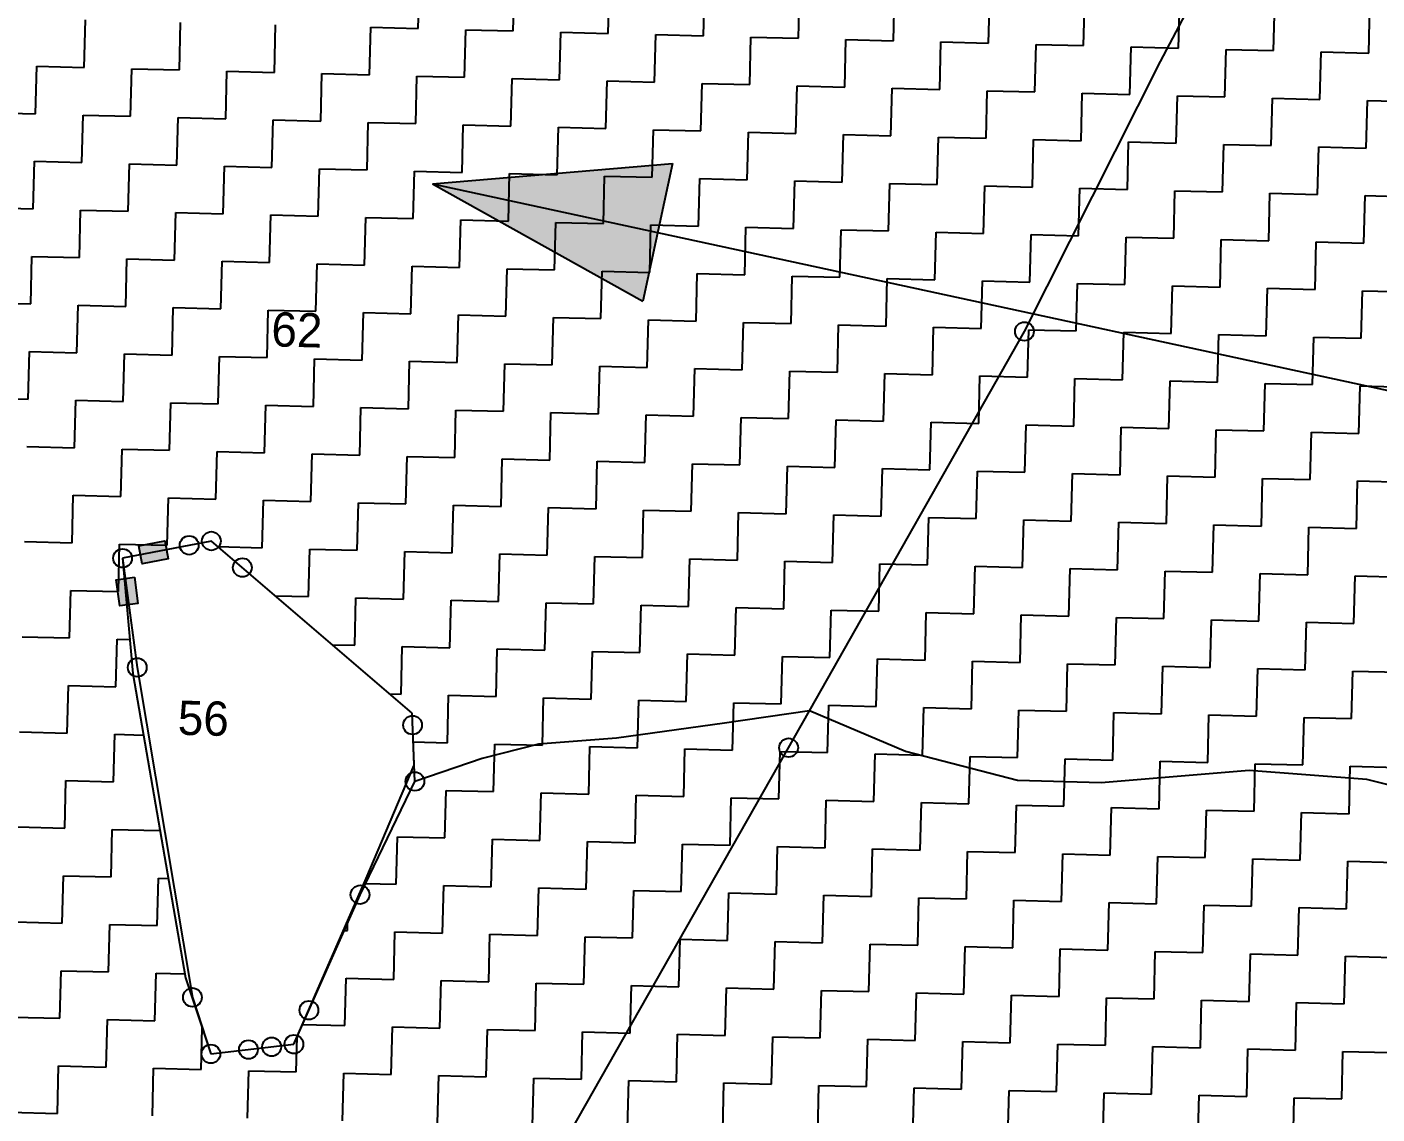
# Model space of a CAD drawing. Header units: metres. Extents: x 295068 to 298038, y 2018465 to 2021372.
# Drawn here: x 296750.4 to 297107.4, y 2019388.4 to 2019675.7 of the extents above; entities that cross this region are included whole.
import ezdxf
from ezdxf.enums import TextEntityAlignment as Align

# ---------------------------------------------------------------- set-up
doc = ezdxf.new("R2010")
doc.units = ezdxf.units.M
doc.header["$MEASUREMENT"] = 0
for name, color, linetype in [('LINE_WATER', 4, 'Continuous'), ('POLY_HATCH', 12, 'Continuous'), ('POLY_PARCEL', 6, 'Continuous'), ('TEXT_PARCEL', 7, 'Continuous')]:
    doc.layers.add(name, color=color, linetype=linetype)
doc.styles.add('TEXT_MAP', font='', dxfattribs={"height": 2.5})
doc.styles.get('TEXT_MAP').set_extended_font_data('Kruti Dev 050')

msp = doc.modelspace()

# ---------------------------------------------------------------- hatches: boundary and pattern name
h = msp.add_hatch(color=256)
h.paths.add_polyline_path([(296917.19, 2019621.38), (296921.13, 2019639.59), (296857.67, 2019634.25)])
h.paths.add_polyline_path([(296857.67, 2019634.25), (296913.26, 2019603.17), (296917.19, 2019621.38)])
for points in [[(296787.77, 2019535.14), (296786.85, 2019539.89), (296779.98, 2019538.56), (296780.9, 2019533.81)], [(296774.96, 2019522.65), (296779.76, 2019523.29), (296778.83, 2019530.23), (296774.03, 2019529.58)]]:
    msp.add_hatch(color=256).paths.add_polyline_path(points)

# ---------------------------------------------------------------- linework, layer by layer
for points in [[(296857.67, 2019634.25), (296921.13, 2019639.59)], [(296921.13, 2019639.59), (296913.26, 2019603.17)], [(296857.67, 2019634.25), (297216.29, 2019556.73)], [(296857.67, 2019634.25), (296913.26, 2019603.17)]]:
    msp.add_lwpolyline(points)
for points in [[(296779.98, 2019538.56), (296786.85, 2019539.89), (296787.77, 2019535.14), (296780.9, 2019533.81)], [(296778.83, 2019530.23), (296779.76, 2019523.29), (296774.96, 2019522.65), (296774.03, 2019529.58)]]:
    msp.add_lwpolyline(points, close=True)
for centre in [(297014.17, 2019595.21), (296793.31, 2019538.68), (296799.18, 2019539.81), (296775.71, 2019535.27), (296807.38, 2019532.78), (296779.59, 2019506.39), (296852.39, 2019491.16), (296951.83, 2019485.18), (296853, 2019476.26), (296838.5, 2019446.33), (296794.17, 2019419.18), (296824.99, 2019415.78), (296821.02, 2019406.79), (296799.05, 2019404.23), (296808.99, 2019405.39), (296815.13, 2019406.11)]:
    msp.add_circle(centre, 2.48)
at = {"layer": 'LINE_WATER'}
for p, q in [((296957.35, 2019494.89), (296934.89, 2019491.69)), ((296982.71, 2019484.13), (296957.35, 2019494.89)), ((296934.89, 2019491.69), (296906.29, 2019487.69)), ((296906.29, 2019487.69), (296885.67, 2019486.11)), ((296885.67, 2019486.11), (296870.8, 2019482.28)), ((297012.35, 2019476.49), (296982.71, 2019484.13)), ((296870.8, 2019482.28), (296853, 2019476.26)), ((297073.63, 2019479.13), (297034.5, 2019475.92)), ((297104.7, 2019476.74), (297073.63, 2019479.13)), ((297034.5, 2019475.92), (297012.35, 2019476.49)), ((297140.35, 2019467.92), (297104.7, 2019476.74))]:
    msp.add_line(p, q, dxfattribs=at)
at = {"layer": 'POLY_HATCH', "linetype": 'Continuous'}
for p, q in [((296853.88, 2019675.28), (296854.21, 2019687.85)), ((296879.02, 2019674.64), (296879.34, 2019687.2)), ((296904.15, 2019673.99), (296904.47, 2019686.55)), ((296929.28, 2019673.34), (296929.61, 2019685.91)), ((296954.42, 2019672.69), (296954.74, 2019685.26)), ((296979.55, 2019672.04), (296979.87, 2019684.61)), ((297004.68, 2019671.39), (297005.01, 2019683.96)), ((297029.82, 2019670.75), (297030.14, 2019683.31)), ((297054.95, 2019670.1), (297055.28, 2019682.66)), ((297080.08, 2019669.45), (297080.41, 2019682.02)), ((297105.22, 2019668.8), (297105.54, 2019681.37)), ((296765.59, 2019664.99), (296765.92, 2019677.55)), ((296790.73, 2019664.34), (296791.05, 2019676.9)), ((296815.86, 2019663.69), (296816.18, 2019676.26)), ((296840.99, 2019663.04), (296841.32, 2019675.61)), ((296841.32, 2019675.61), (296853.88, 2019675.28)), ((296866.13, 2019662.39), (296866.45, 2019674.96)), ((296866.45, 2019674.96), (296879.02, 2019674.64)), ((296891.26, 2019661.74), (296891.58, 2019674.31)), ((296891.58, 2019674.31), (296904.15, 2019673.99)), ((296916.39, 2019661.1), (296916.72, 2019673.66)), ((296916.72, 2019673.66), (296929.28, 2019673.34)), ((296941.53, 2019660.45), (296941.85, 2019673.02)), ((296941.85, 2019673.02), (296954.42, 2019672.69)), ((296966.66, 2019659.8), (296966.98, 2019672.37)), ((296966.98, 2019672.37), (296979.55, 2019672.04)), ((296991.79, 2019659.15), (296992.12, 2019671.72)), ((296992.12, 2019671.72), (297004.68, 2019671.39)), ((297016.93, 2019658.5), (297017.25, 2019671.07)), ((297017.25, 2019671.07), (297029.82, 2019670.75)), ((297042.06, 2019657.86), (297042.38, 2019670.42)), ((297042.38, 2019670.42), (297054.95, 2019670.1)), ((297067.19, 2019657.21), (297067.52, 2019669.77)), ((297067.52, 2019669.77), (297080.08, 2019669.45)), ((297092.33, 2019656.56), (297092.65, 2019669.13)), ((297092.65, 2019669.13), (297105.22, 2019668.8)), ((296752.7, 2019652.74), (296753.03, 2019665.31)), ((296753.03, 2019665.31), (296765.59, 2019664.99)), ((296777.84, 2019652.09), (296778.16, 2019664.66)), ((296778.16, 2019664.66), (296790.73, 2019664.34)), ((296802.97, 2019651.45), (296803.29, 2019664.01)), ((296803.29, 2019664.01), (296815.86, 2019663.69)), ((296828.1, 2019650.8), (296828.43, 2019663.37)), ((296828.43, 2019663.37), (296840.99, 2019663.04)), ((296853.24, 2019650.15), (296853.56, 2019662.72)), ((296853.56, 2019662.72), (296866.13, 2019662.39)), ((296878.37, 2019649.5), (296878.69, 2019662.07)), ((296878.69, 2019662.07), (296891.26, 2019661.74)), ((296903.5, 2019648.85), (296903.83, 2019661.42)), ((296903.83, 2019661.42), (296916.39, 2019661.1)), ((296928.64, 2019648.21), (296928.96, 2019660.77)), ((296928.96, 2019660.77), (296941.53, 2019660.45)), ((296953.77, 2019647.56), (296954.09, 2019660.12)), ((296954.09, 2019660.12), (296966.66, 2019659.8)), ((296978.9, 2019646.91), (296979.23, 2019659.48)), ((296979.23, 2019659.48), (296991.79, 2019659.15)), ((297004.04, 2019646.26), (297004.36, 2019658.83)), ((297004.36, 2019658.83), (297016.93, 2019658.5)), ((297029.17, 2019645.61), (297029.49, 2019658.18)), ((297029.49, 2019658.18), (297042.06, 2019657.86)), ((297054.3, 2019644.96), (297054.63, 2019657.53)), ((297054.63, 2019657.53), (297067.19, 2019657.21)), ((297079.44, 2019644.32), (297079.76, 2019656.88)), ((297079.76, 2019656.88), (297092.33, 2019656.56)), ((297104.57, 2019643.67), (297104.89, 2019656.24)), ((297104.89, 2019656.24), (297117.46, 2019655.91)), ((296740.13, 2019653.07), (296752.7, 2019652.74)), ((296764.94, 2019639.85), (296765.27, 2019652.42)), ((296765.27, 2019652.42), (296777.84, 2019652.09)), ((296790.08, 2019639.2), (296790.4, 2019651.77)), ((296790.4, 2019651.77), (296802.97, 2019651.45)), ((296815.21, 2019638.56), (296815.54, 2019651.12)), ((296815.54, 2019651.12), (296828.1, 2019650.8)), ((296840.34, 2019637.91), (296840.67, 2019650.47)), ((296840.67, 2019650.47), (296853.24, 2019650.15)), ((296865.48, 2019637.26), (296865.8, 2019649.83)), ((296865.8, 2019649.83), (296878.37, 2019649.5)), ((296890.61, 2019636.61), (296890.94, 2019649.18)), ((296890.94, 2019649.18), (296903.5, 2019648.85)), ((296915.74, 2019635.96), (296916.07, 2019648.53)), ((296916.07, 2019648.53), (296928.64, 2019648.21)), ((296940.88, 2019635.31), (296941.2, 2019647.88)), ((296941.2, 2019647.88), (296953.77, 2019647.56)), ((296966.01, 2019634.67), (296966.34, 2019647.23)), ((296966.34, 2019647.23), (296978.9, 2019646.91)), ((296991.15, 2019634.02), (296991.47, 2019646.59)), ((296991.47, 2019646.59), (297004.04, 2019646.26)), ((297016.28, 2019633.37), (297016.6, 2019645.94)), ((297016.6, 2019645.94), (297029.17, 2019645.61)), ((297041.41, 2019632.72), (297041.74, 2019645.29)), ((297041.74, 2019645.29), (297054.3, 2019644.96)), ((297066.55, 2019632.07), (297066.87, 2019644.64)), ((297066.87, 2019644.64), (297079.44, 2019644.32)), ((297091.68, 2019631.43), (297092, 2019643.99)), ((297092, 2019643.99), (297104.57, 2019643.67)), ((296752.05, 2019627.61), (296752.38, 2019640.18)), ((296752.38, 2019640.18), (296764.94, 2019639.85)), ((296777.19, 2019626.96), (296777.51, 2019639.53)), ((296777.51, 2019639.53), (296790.08, 2019639.2)), ((296802.32, 2019626.31), (296802.64, 2019638.88)), ((296802.64, 2019638.88), (296815.21, 2019638.56)), ((296827.45, 2019625.67), (296827.78, 2019638.23)), ((296827.78, 2019638.23), (296840.34, 2019637.91)), ((296852.59, 2019625.02), (296852.91, 2019637.58)), ((296852.91, 2019637.58), (296865.48, 2019637.26)), ((296877.72, 2019624.37), (296878.04, 2019636.94)), ((296878.04, 2019636.94), (296890.61, 2019636.61)), ((296902.85, 2019623.72), (296903.18, 2019636.29)), ((296903.18, 2019636.29), (296915.74, 2019635.96)), ((296927.99, 2019623.07), (296928.31, 2019635.64)), ((296928.31, 2019635.64), (296940.88, 2019635.31)), ((296953.12, 2019622.42), (296953.44, 2019634.99)), ((296953.44, 2019634.99), (296966.01, 2019634.67)), ((296978.25, 2019621.78), (296978.58, 2019634.34)), ((296978.58, 2019634.34), (296991.15, 2019634.02)), ((297003.39, 2019621.13), (297003.71, 2019633.69)), ((297003.71, 2019633.69), (297016.28, 2019633.37)), ((297028.52, 2019620.48), (297028.85, 2019633.05)), ((297028.85, 2019633.05), (297041.41, 2019632.72)), ((297053.65, 2019619.83), (297053.98, 2019632.4)), ((297053.98, 2019632.4), (297066.55, 2019632.07)), ((297078.79, 2019619.18), (297079.11, 2019631.75)), ((297079.11, 2019631.75), (297091.68, 2019631.43)), ((297103.92, 2019618.53), (297104.25, 2019631.1)), ((297104.25, 2019631.1), (297116.81, 2019630.78)), ((296739.49, 2019627.93), (296752.05, 2019627.61)), ((296764.3, 2019614.72), (296764.62, 2019627.29)), ((296764.62, 2019627.29), (296777.19, 2019626.96)), ((296789.43, 2019614.07), (296789.75, 2019626.64)), ((296789.75, 2019626.64), (296802.32, 2019626.31)), ((296814.56, 2019613.42), (296814.89, 2019625.99)), ((296814.89, 2019625.99), (296827.45, 2019625.67)), ((296839.7, 2019612.77), (296840.02, 2019625.34)), ((296840.02, 2019625.34), (296852.59, 2019625.02)), ((296864.83, 2019612.13), (296865.15, 2019624.69)), ((296865.15, 2019624.69), (296877.72, 2019624.37)), ((296889.96, 2019611.48), (296890.29, 2019624.04)), ((296890.29, 2019624.04), (296902.85, 2019623.72)), ((296915.1, 2019610.83), (296915.42, 2019623.4)), ((296915.42, 2019623.4), (296927.99, 2019623.07)), ((296940.23, 2019610.18), (296940.55, 2019622.75)), ((296940.55, 2019622.75), (296953.12, 2019622.42)), ((296965.36, 2019609.53), (296965.69, 2019622.1)), ((296965.69, 2019622.1), (296978.25, 2019621.78)), ((296990.5, 2019608.89), (296990.82, 2019621.45)), ((296990.82, 2019621.45), (297003.39, 2019621.13)), ((297015.63, 2019608.24), (297015.95, 2019620.8)), ((297015.95, 2019620.8), (297028.52, 2019620.48)), ((297040.76, 2019607.59), (297041.09, 2019620.16)), ((297041.09, 2019620.16), (297053.65, 2019619.83)), ((297065.9, 2019606.94), (297066.22, 2019619.51)), ((297066.22, 2019619.51), (297078.79, 2019619.18)), ((297091.03, 2019606.29), (297091.35, 2019618.86)), ((297091.35, 2019618.86), (297103.92, 2019618.53)), ((296751.41, 2019602.48), (296751.73, 2019615.04)), ((296751.73, 2019615.04), (296764.3, 2019614.72)), ((296776.54, 2019601.83), (296776.86, 2019614.39)), ((296776.86, 2019614.39), (296789.43, 2019614.07)), ((296801.67, 2019601.18), (296802, 2019613.75)), ((296802, 2019613.75), (296814.56, 2019613.42)), ((296826.81, 2019600.53), (296827.13, 2019613.1)), ((296827.13, 2019613.1), (296839.7, 2019612.77)), ((296851.94, 2019599.88), (296852.26, 2019612.45)), ((296852.26, 2019612.45), (296864.83, 2019612.13)), ((296877.07, 2019599.24), (296877.4, 2019611.8)), ((296877.4, 2019611.8), (296889.96, 2019611.48)), ((296902.21, 2019598.59), (296902.53, 2019611.15)), ((296902.53, 2019611.15), (296915.1, 2019610.83)), ((296927.34, 2019597.94), (296927.66, 2019610.51)), ((296927.66, 2019610.51), (296940.23, 2019610.18)), ((296952.47, 2019597.29), (296952.8, 2019609.86)), ((296952.8, 2019609.86), (296965.36, 2019609.53)), ((296977.61, 2019596.64), (296977.93, 2019609.21)), ((296977.93, 2019609.21), (296990.5, 2019608.89)), ((297002.74, 2019595.99), (297003.06, 2019608.56)), ((297003.06, 2019608.56), (297015.63, 2019608.24)), ((297027.87, 2019595.35), (297028.2, 2019607.91)), ((297028.2, 2019607.91), (297040.76, 2019607.59)), ((297053.01, 2019594.7), (297053.33, 2019607.26)), ((297053.33, 2019607.26), (297065.9, 2019606.94)), ((297078.14, 2019594.05), (297078.46, 2019606.62)), ((297078.46, 2019606.62), (297091.03, 2019606.29)), ((297103.27, 2019593.4), (297103.6, 2019605.97)), ((297103.6, 2019605.97), (297116.16, 2019605.64)), ((296738.84, 2019602.8), (296751.41, 2019602.48)), ((296763.65, 2019589.59), (296763.97, 2019602.15)), ((296763.97, 2019602.15), (296776.54, 2019601.83)), ((296788.78, 2019588.94), (296789.11, 2019601.5)), ((296789.11, 2019601.5), (296801.67, 2019601.18)), ((296813.91, 2019588.29), (296814.24, 2019600.86)), ((296814.24, 2019600.86), (296826.81, 2019600.53)), ((296839.05, 2019587.64), (296839.37, 2019600.21)), ((296839.37, 2019600.21), (296851.94, 2019599.88)), ((296864.18, 2019586.99), (296864.51, 2019599.56)), ((296864.51, 2019599.56), (296877.07, 2019599.24)), ((296889.31, 2019586.34), (296889.64, 2019598.91)), ((296889.64, 2019598.91), (296902.21, 2019598.59)), ((296914.45, 2019585.7), (296914.77, 2019598.26)), ((296914.77, 2019598.26), (296927.34, 2019597.94)), ((296939.58, 2019585.05), (296939.91, 2019597.61)), ((296939.91, 2019597.61), (296952.47, 2019597.29)), ((296964.72, 2019584.4), (296965.04, 2019596.97)), ((296965.04, 2019596.97), (296977.61, 2019596.64)), ((296989.85, 2019583.75), (296990.17, 2019596.32)), ((296990.17, 2019596.32), (297002.74, 2019595.99)), ((297014.98, 2019583.1), (297015.31, 2019595.67)), ((297015.31, 2019595.67), (297027.87, 2019595.35)), ((297040.12, 2019582.46), (297040.44, 2019595.02)), ((297040.44, 2019595.02), (297053.01, 2019594.7)), ((297065.25, 2019581.81), (297065.57, 2019594.37)), ((297065.57, 2019594.37), (297078.14, 2019594.05)), ((297090.38, 2019581.16), (297090.71, 2019593.73)), ((297090.71, 2019593.73), (297103.27, 2019593.4)), ((296750.76, 2019577.34), (296751.08, 2019589.91)), ((296751.08, 2019589.91), (296763.65, 2019589.59)), ((296775.89, 2019576.69), (296776.21, 2019589.26)), ((296776.21, 2019589.26), (296788.78, 2019588.94)), ((296801.02, 2019576.05), (296801.35, 2019588.61)), ((296801.35, 2019588.61), (296813.91, 2019588.29)), ((296826.16, 2019575.4), (296826.48, 2019587.97)), ((296826.48, 2019587.97), (296839.05, 2019587.64)), ((296851.29, 2019574.75), (296851.61, 2019587.32)), ((296851.61, 2019587.32), (296864.18, 2019586.99)), ((296876.42, 2019574.1), (296876.75, 2019586.67)), ((296876.75, 2019586.67), (296889.31, 2019586.34)), ((296901.56, 2019573.45), (296901.88, 2019586.02)), ((296901.88, 2019586.02), (296914.45, 2019585.7)), ((296926.69, 2019572.81), (296927.02, 2019585.37)), ((296927.02, 2019585.37), (296939.58, 2019585.05)), ((296951.82, 2019572.16), (296952.15, 2019584.72)), ((296952.15, 2019584.72), (296964.72, 2019584.4)), ((296976.96, 2019571.51), (296977.28, 2019584.08)), ((296977.28, 2019584.08), (296989.85, 2019583.75)), ((297002.09, 2019570.86), (297002.42, 2019583.43)), ((297002.42, 2019583.43), (297014.98, 2019583.1)), ((297027.22, 2019570.21), (297027.55, 2019582.78)), ((297027.55, 2019582.78), (297040.12, 2019582.46)), ((297052.36, 2019569.56), (297052.68, 2019582.13)), ((297052.68, 2019582.13), (297065.25, 2019581.81)), ((297077.49, 2019568.92), (297077.82, 2019581.48)), ((297077.82, 2019581.48), (297090.38, 2019581.16)), ((297102.62, 2019568.27), (297102.95, 2019580.83)), ((297102.95, 2019580.83), (297115.52, 2019580.51)), ((296738.19, 2019577.67), (296750.76, 2019577.34)), ((296763, 2019564.45), (296763.32, 2019577.02)), ((296763.32, 2019577.02), (296775.89, 2019576.69)), ((296788.13, 2019563.8), (296788.46, 2019576.37)), ((296788.46, 2019576.37), (296801.02, 2019576.05)), ((296813.27, 2019563.16), (296813.59, 2019575.72)), ((296813.59, 2019575.72), (296826.16, 2019575.4)), ((296838.4, 2019562.51), (296838.72, 2019575.07)), ((296838.72, 2019575.07), (296851.29, 2019574.75)), ((296863.53, 2019561.86), (296863.86, 2019574.43)), ((296863.86, 2019574.43), (296876.42, 2019574.1)), ((296888.67, 2019561.21), (296888.99, 2019573.78)), ((296888.99, 2019573.78), (296901.56, 2019573.45)), ((296913.8, 2019560.56), (296914.12, 2019573.13)), ((296914.12, 2019573.13), (296926.69, 2019572.81)), ((296938.93, 2019559.91), (296939.26, 2019572.48)), ((296939.26, 2019572.48), (296951.82, 2019572.16)), ((296964.07, 2019559.27), (296964.39, 2019571.83)), ((296964.39, 2019571.83), (296976.96, 2019571.51)), ((296989.2, 2019558.62), (296989.52, 2019571.19)), ((296989.52, 2019571.19), (297002.09, 2019570.86)), ((297014.33, 2019557.97), (297014.66, 2019570.54)), ((297014.66, 2019570.54), (297027.22, 2019570.21)), ((297039.47, 2019557.32), (297039.79, 2019569.89)), ((297039.79, 2019569.89), (297052.36, 2019569.56)), ((297064.6, 2019556.67), (297064.92, 2019569.24)), ((297064.92, 2019569.24), (297077.49, 2019568.92)), ((297089.73, 2019556.03), (297090.06, 2019568.59)), ((297090.06, 2019568.59), (297102.62, 2019568.27)), ((296750.43, 2019564.78), (296763, 2019564.45)), ((296775.24, 2019551.56), (296775.57, 2019564.13)), ((296775.57, 2019564.13), (296788.13, 2019563.8)), ((296800.38, 2019550.91), (296800.7, 2019563.48)), ((296800.7, 2019563.48), (296813.27, 2019563.16)), ((296825.51, 2019550.26), (296825.83, 2019562.83)), ((296825.83, 2019562.83), (296838.4, 2019562.51)), ((296850.64, 2019549.62), (296850.97, 2019562.18)), ((296850.97, 2019562.18), (296863.53, 2019561.86)), ((296875.78, 2019548.97), (296876.1, 2019561.54)), ((296876.1, 2019561.54), (296888.67, 2019561.21)), ((296900.91, 2019548.32), (296901.23, 2019560.89)), ((296901.23, 2019560.89), (296913.8, 2019560.56)), ((296926.04, 2019547.67), (296926.37, 2019560.24)), ((296926.37, 2019560.24), (296938.93, 2019559.91)), ((296951.18, 2019547.02), (296951.5, 2019559.59)), ((296951.5, 2019559.59), (296964.07, 2019559.27)), ((296976.31, 2019546.38), (296976.63, 2019558.94)), ((296976.63, 2019558.94), (296989.2, 2019558.62)), ((297001.44, 2019545.73), (297001.77, 2019558.29)), ((297001.77, 2019558.29), (297014.33, 2019557.97)), ((297026.58, 2019545.08), (297026.9, 2019557.65)), ((297026.9, 2019557.65), (297039.47, 2019557.32)), ((297051.71, 2019544.43), (297052.03, 2019557)), ((297052.03, 2019557), (297064.6, 2019556.67)), ((297076.84, 2019543.78), (297077.17, 2019556.35)), ((297077.17, 2019556.35), (297089.73, 2019556.03)), ((297101.98, 2019543.13), (297102.3, 2019555.7)), ((297102.3, 2019555.7), (297114.87, 2019555.38)), ((296762.35, 2019539.32), (296762.68, 2019551.89)), ((296762.68, 2019551.89), (296775.24, 2019551.56)), ((296787.48, 2019538.67), (296787.81, 2019551.24)), ((296787.81, 2019551.24), (296800.38, 2019550.91)), ((296812.62, 2019538.02), (296812.94, 2019550.59)), ((296812.94, 2019550.59), (296825.51, 2019550.26)), ((296837.75, 2019537.37), (296838.08, 2019549.94)), ((296838.08, 2019549.94), (296850.64, 2019549.62)), ((296862.89, 2019536.73), (296863.21, 2019549.29)), ((296863.21, 2019549.29), (296875.78, 2019548.97)), ((296888.02, 2019536.08), (296888.34, 2019548.64)), ((296888.34, 2019548.64), (296900.91, 2019548.32)), ((296913.15, 2019535.43), (296913.48, 2019548)), ((296913.48, 2019548), (296926.04, 2019547.67)), ((296938.29, 2019534.78), (296938.61, 2019547.35)), ((296938.61, 2019547.35), (296951.18, 2019547.02)), ((296963.42, 2019534.13), (296963.74, 2019546.7)), ((296963.74, 2019546.7), (296976.31, 2019546.38)), ((296988.55, 2019533.48), (296988.88, 2019546.05)), ((296988.88, 2019546.05), (297001.44, 2019545.73)), ((297013.69, 2019532.84), (297014.01, 2019545.4)), ((297014.01, 2019545.4), (297026.58, 2019545.08)), ((297038.82, 2019532.19), (297039.14, 2019544.76)), ((297039.14, 2019544.76), (297051.71, 2019544.43)), ((297063.95, 2019531.54), (297064.28, 2019544.11)), ((297064.28, 2019544.11), (297076.84, 2019543.78)), ((297089.09, 2019530.89), (297089.41, 2019543.46)), ((297089.41, 2019543.46), (297101.98, 2019543.13)), ((296749.78, 2019539.64), (296762.35, 2019539.32)), ((296774.59, 2019526.43), (296774.92, 2019538.99)), ((296774.92, 2019538.99), (296787.48, 2019538.67)), ((296800.91, 2019538.32), (296812.62, 2019538.02)), ((296824.86, 2019525.13), (296825.19, 2019537.7)), ((296825.19, 2019537.7), (296837.75, 2019537.37)), ((296849.99, 2019524.48), (296850.32, 2019537.05)), ((296850.32, 2019537.05), (296862.89, 2019536.73)), ((296875.13, 2019523.84), (296875.45, 2019536.4)), ((296875.45, 2019536.4), (296888.02, 2019536.08)), ((296900.26, 2019523.19), (296900.59, 2019535.75)), ((296900.59, 2019535.75), (296913.15, 2019535.43)), ((296925.39, 2019522.54), (296925.72, 2019535.11)), ((296925.72, 2019535.11), (296938.29, 2019534.78)), ((296950.53, 2019521.89), (296950.85, 2019534.46)), ((296950.85, 2019534.46), (296963.42, 2019534.13)), ((296975.66, 2019521.24), (296975.99, 2019533.81)), ((296975.99, 2019533.81), (296988.55, 2019533.48)), ((297000.79, 2019520.59), (297001.12, 2019533.16)), ((297001.12, 2019533.16), (297013.69, 2019532.84)), ((297025.93, 2019519.95), (297026.25, 2019532.51)), ((297026.25, 2019532.51), (297038.82, 2019532.19)), ((297051.06, 2019519.3), (297051.39, 2019531.86)), ((297051.39, 2019531.86), (297063.95, 2019531.54)), ((297076.2, 2019518.65), (297076.52, 2019531.22)), ((297076.52, 2019531.22), (297089.09, 2019530.89)), ((297101.33, 2019518), (297101.65, 2019530.57)), ((297101.65, 2019530.57), (297114.22, 2019530.24)), ((296761.7, 2019514.19), (296762.03, 2019526.75)), ((296762.03, 2019526.75), (296774.59, 2019526.43)), ((296816.03, 2019525.36), (296824.86, 2019525.13)), ((296837.1, 2019512.24), (296837.43, 2019524.81)), ((296837.43, 2019524.81), (296849.99, 2019524.48)), ((296862.24, 2019511.59), (296862.56, 2019524.16)), ((296862.56, 2019524.16), (296875.13, 2019523.84)), ((296887.37, 2019510.94), (296887.69, 2019523.51)), ((296887.69, 2019523.51), (296900.26, 2019523.19)), ((296912.5, 2019510.3), (296912.83, 2019522.86)), ((296912.83, 2019522.86), (296925.39, 2019522.54)), ((296937.64, 2019509.65), (296937.96, 2019522.21)), ((296937.96, 2019522.21), (296950.53, 2019521.89)), ((296962.77, 2019509), (296963.09, 2019521.57)), ((296963.09, 2019521.57), (296975.66, 2019521.24)), ((296987.9, 2019508.35), (296988.23, 2019520.92)), ((296988.23, 2019520.92), (297000.79, 2019520.59)), ((297013.04, 2019507.7), (297013.36, 2019520.27)), ((297013.36, 2019520.27), (297025.93, 2019519.95)), ((297038.17, 2019507.06), (297038.5, 2019519.62)), ((297038.5, 2019519.62), (297051.06, 2019519.3)), ((297063.3, 2019506.41), (297063.63, 2019518.97)), ((297063.63, 2019518.97), (297076.2, 2019518.65)), ((297088.44, 2019505.76), (297088.76, 2019518.33)), ((297088.76, 2019518.33), (297101.33, 2019518)), ((296749.14, 2019514.51), (296761.7, 2019514.19)), ((296773.95, 2019501.29), (296774.27, 2019513.86)), ((296774.27, 2019513.86), (296777.59, 2019513.78)), ((296831.16, 2019512.39), (296837.1, 2019512.24)), ((296849.35, 2019499.35), (296849.67, 2019511.92)), ((296849.67, 2019511.92), (296862.24, 2019511.59)), ((296874.48, 2019498.7), (296874.8, 2019511.27)), ((296874.8, 2019511.27), (296887.37, 2019510.94)), ((296899.61, 2019498.05), (296899.94, 2019510.62)), ((296899.94, 2019510.62), (296912.5, 2019510.3)), ((296924.75, 2019497.41), (296925.07, 2019509.97)), ((296925.07, 2019509.97), (296937.64, 2019509.65)), ((296949.88, 2019496.76), (296950.2, 2019509.32)), ((296950.2, 2019509.32), (296962.77, 2019509)), ((296975.01, 2019496.11), (296975.34, 2019508.68)), ((296975.34, 2019508.68), (296987.9, 2019508.35)), ((297000.15, 2019495.46), (297000.47, 2019508.03)), ((297000.47, 2019508.03), (297013.04, 2019507.7)), ((297025.28, 2019494.81), (297025.6, 2019507.38)), ((297025.6, 2019507.38), (297038.17, 2019507.06)), ((297050.41, 2019494.16), (297050.74, 2019506.73)), ((297050.74, 2019506.73), (297063.3, 2019506.41)), ((297075.55, 2019493.52), (297075.87, 2019506.08)), ((297075.87, 2019506.08), (297088.44, 2019505.76)), ((297100.68, 2019492.87), (297101, 2019505.43)), ((297101, 2019505.43), (297113.57, 2019505.11)), ((296761.06, 2019489.05), (296761.38, 2019501.62)), ((296761.38, 2019501.62), (296773.95, 2019501.29)), ((296846.29, 2019499.43), (296849.35, 2019499.35)), ((296861.59, 2019486.46), (296861.91, 2019499.03)), ((296861.91, 2019499.03), (296874.48, 2019498.7)), ((296886.72, 2019485.81), (296887.05, 2019498.38)), ((296887.05, 2019498.38), (296899.61, 2019498.05)), ((296911.86, 2019485.16), (296912.18, 2019497.73)), ((296912.18, 2019497.73), (296924.75, 2019497.41)), ((296936.99, 2019484.51), (296937.31, 2019497.08)), ((296937.31, 2019497.08), (296949.88, 2019496.76)), ((296962.12, 2019483.87), (296962.45, 2019496.43)), ((296962.45, 2019496.43), (296975.01, 2019496.11)), ((296987.26, 2019483.22), (296987.58, 2019495.78)), ((296987.58, 2019495.78), (297000.15, 2019495.46)), ((297012.39, 2019482.57), (297012.71, 2019495.14)), ((297012.71, 2019495.14), (297025.28, 2019494.81)), ((297037.52, 2019481.92), (297037.85, 2019494.49)), ((297037.85, 2019494.49), (297050.41, 2019494.16)), ((297062.66, 2019481.27), (297062.98, 2019493.84)), ((297062.98, 2019493.84), (297075.55, 2019493.52)), ((297087.79, 2019480.63), (297088.11, 2019493.19)), ((297088.11, 2019493.19), (297100.68, 2019492.87)), ((296748.49, 2019489.38), (296761.06, 2019489.05)), ((296773.3, 2019476.16), (296773.62, 2019488.73)), ((296773.62, 2019488.73), (296781.2, 2019488.53)), ((296852.57, 2019486.69), (296861.59, 2019486.46)), ((296873.83, 2019473.57), (296874.16, 2019486.13)), ((296874.16, 2019486.13), (296886.72, 2019485.81)), ((296898.96, 2019472.92), (296899.29, 2019485.49)), ((296899.29, 2019485.49), (296911.86, 2019485.16)), ((296924.1, 2019472.27), (296924.42, 2019484.84)), ((296924.42, 2019484.84), (296936.99, 2019484.51)), ((296949.23, 2019471.62), (296949.56, 2019484.19)), ((296949.56, 2019484.19), (296962.12, 2019483.87)), ((296974.37, 2019470.98), (296974.69, 2019483.54)), ((296974.69, 2019483.54), (296987.26, 2019483.22)), ((296999.5, 2019470.33), (296999.82, 2019482.89)), ((296999.82, 2019482.89), (297012.39, 2019482.57)), ((297024.63, 2019469.68), (297024.96, 2019482.25)), ((297024.96, 2019482.25), (297037.52, 2019481.92)), ((297049.77, 2019469.03), (297050.09, 2019481.6)), ((297050.09, 2019481.6), (297062.66, 2019481.27)), ((297074.9, 2019468.38), (297075.22, 2019480.95)), ((297075.22, 2019480.95), (297087.79, 2019480.63)), ((297100.03, 2019467.73), (297100.36, 2019480.3)), ((297100.36, 2019480.3), (297112.92, 2019479.98)), ((296760.41, 2019463.92), (296760.73, 2019476.49)), ((296760.73, 2019476.49), (296773.3, 2019476.16)), ((296860.94, 2019461.33), (296861.26, 2019473.89)), ((296861.26, 2019473.89), (296873.83, 2019473.57)), ((296886.07, 2019460.68), (296886.4, 2019473.24)), ((296886.4, 2019473.24), (296898.96, 2019472.92)), ((296911.21, 2019460.03), (296911.53, 2019472.6)), ((296911.53, 2019472.6), (296924.1, 2019472.27)), ((296936.34, 2019459.38), (296936.66, 2019471.95)), ((296936.66, 2019471.95), (296949.23, 2019471.62)), ((296961.47, 2019458.73), (296961.8, 2019471.3)), ((296961.8, 2019471.3), (296974.37, 2019470.98)), ((296986.61, 2019458.08), (296986.93, 2019470.65)), ((296986.93, 2019470.65), (296999.5, 2019470.33)), ((297011.74, 2019457.44), (297012.07, 2019470)), ((297012.07, 2019470), (297024.63, 2019469.68)), ((297036.87, 2019456.79), (297037.2, 2019469.35)), ((297037.2, 2019469.35), (297049.77, 2019469.03)), ((297062.01, 2019456.14), (297062.33, 2019468.71)), ((297062.33, 2019468.71), (297074.9, 2019468.38)), ((297087.14, 2019455.49), (297087.47, 2019468.06)), ((297087.47, 2019468.06), (297100.03, 2019467.73)), ((296747.84, 2019464.24), (296760.41, 2019463.92)), ((296772.65, 2019451.03), (296772.97, 2019463.59)), ((296772.97, 2019463.59), (296785.54, 2019463.27)), ((296785.54, 2019463.27), (296785.55, 2019463.53)), ((296848.05, 2019449.08), (296848.37, 2019461.65)), ((296848.37, 2019461.65), (296860.94, 2019461.33)), ((296873.18, 2019448.43), (296873.51, 2019461)), ((296873.51, 2019461), (296886.07, 2019460.68)), ((296898.32, 2019447.79), (296898.64, 2019460.35)), ((296898.64, 2019460.35), (296911.21, 2019460.03)), ((296923.45, 2019447.14), (296923.77, 2019459.71)), ((296923.77, 2019459.71), (296936.34, 2019459.38)), ((296948.58, 2019446.49), (296948.91, 2019459.06)), ((296948.91, 2019459.06), (296961.47, 2019458.73)), ((296973.72, 2019445.84), (296974.04, 2019458.41)), ((296974.04, 2019458.41), (296986.61, 2019458.08)), ((296998.85, 2019445.19), (296999.17, 2019457.76)), ((296999.17, 2019457.76), (297011.74, 2019457.44)), ((297023.98, 2019444.55), (297024.31, 2019457.11)), ((297024.31, 2019457.11), (297036.87, 2019456.79)), ((297049.12, 2019443.9), (297049.44, 2019456.46)), ((297049.44, 2019456.46), (297062.01, 2019456.14)), ((297074.25, 2019443.25), (297074.57, 2019455.82)), ((297074.57, 2019455.82), (297087.14, 2019455.49)), ((297099.38, 2019442.6), (297099.71, 2019455.17)), ((297099.71, 2019455.17), (297112.27, 2019454.84)), ((296759.76, 2019438.79), (296760.08, 2019451.35)), ((296760.08, 2019451.35), (296772.65, 2019451.03)), ((296784.89, 2019438.14), (296785.22, 2019450.7)), ((296785.22, 2019450.7), (296787.79, 2019450.64)), ((296839.57, 2019449.3), (296848.05, 2019449.08)), ((296860.29, 2019436.19), (296860.62, 2019448.76)), ((296860.62, 2019448.76), (296873.18, 2019448.43)), ((296885.43, 2019435.54), (296885.75, 2019448.11)), ((296885.75, 2019448.11), (296898.32, 2019447.79)), ((296910.56, 2019434.9), (296910.88, 2019447.46)), ((296910.88, 2019447.46), (296923.45, 2019447.14)), ((296935.69, 2019434.25), (296936.02, 2019446.81)), ((296936.02, 2019446.81), (296948.58, 2019446.49)), ((296960.83, 2019433.6), (296961.15, 2019446.17)), ((296961.15, 2019446.17), (296973.72, 2019445.84)), ((296985.96, 2019432.95), (296986.28, 2019445.52)), ((296986.28, 2019445.52), (296998.85, 2019445.19)), ((297011.09, 2019432.3), (297011.42, 2019444.87)), ((297011.42, 2019444.87), (297023.98, 2019444.55)), ((297036.23, 2019431.65), (297036.55, 2019444.22)), ((297036.55, 2019444.22), (297049.12, 2019443.9)), ((297061.36, 2019431.01), (297061.68, 2019443.57)), ((297061.68, 2019443.57), (297074.25, 2019443.25)), ((297086.49, 2019430.36), (297086.82, 2019442.93)), ((297086.82, 2019442.93), (297099.38, 2019442.6)), ((296747.19, 2019439.11), (296759.76, 2019438.79)), ((296772, 2019425.89), (296772.33, 2019438.46)), ((296772.33, 2019438.46), (296784.89, 2019438.14)), ((296835.16, 2019436.84), (296835.22, 2019439.34)), ((296834.14, 2019436.87), (296835.16, 2019436.84)), ((296847.4, 2019423.95), (296847.73, 2019436.52)), ((296847.73, 2019436.52), (296860.29, 2019436.19)), ((296872.53, 2019423.3), (296872.86, 2019435.87)), ((296872.86, 2019435.87), (296885.43, 2019435.54)), ((296897.67, 2019422.65), (296897.99, 2019435.22)), ((296897.99, 2019435.22), (296910.56, 2019434.9)), ((296922.8, 2019422.01), (296923.13, 2019434.57)), ((296923.13, 2019434.57), (296935.69, 2019434.25)), ((296947.94, 2019421.36), (296948.26, 2019433.92)), ((296948.26, 2019433.92), (296960.83, 2019433.6)), ((296973.07, 2019420.71), (296973.39, 2019433.28)), ((296973.39, 2019433.28), (296985.96, 2019432.95)), ((296998.2, 2019420.06), (296998.53, 2019432.63)), ((296998.53, 2019432.63), (297011.09, 2019432.3)), ((297023.34, 2019419.41), (297023.66, 2019431.98)), ((297023.66, 2019431.98), (297036.23, 2019431.65)), ((297048.47, 2019418.76), (297048.79, 2019431.33)), ((297048.79, 2019431.33), (297061.36, 2019431.01)), ((297073.6, 2019418.12), (297073.93, 2019430.68)), ((297073.93, 2019430.68), (297086.49, 2019430.36)), ((297098.74, 2019417.47), (297099.06, 2019430.03)), ((297099.06, 2019430.03), (297111.63, 2019429.71)), ((296759.11, 2019413.65), (296759.43, 2019426.22)), ((296759.43, 2019426.22), (296772, 2019425.89)), ((296784.24, 2019413), (296784.57, 2019425.57)), ((296784.57, 2019425.57), (296792.18, 2019425.37)), ((296834.51, 2019411.71), (296834.83, 2019424.27)), ((296834.83, 2019424.27), (296847.4, 2019423.95)), ((296859.64, 2019411.06), (296859.97, 2019423.63)), ((296859.97, 2019423.63), (296872.53, 2019423.3)), ((296884.78, 2019410.41), (296885.1, 2019422.98)), ((296885.1, 2019422.98), (296897.67, 2019422.65)), ((296909.91, 2019409.76), (296910.24, 2019422.33)), ((296910.24, 2019422.33), (296922.8, 2019422.01)), ((296935.04, 2019409.11), (296935.37, 2019421.68)), ((296935.37, 2019421.68), (296947.94, 2019421.36)), ((296960.18, 2019408.47), (296960.5, 2019421.03)), ((296960.5, 2019421.03), (296973.07, 2019420.71)), ((296985.31, 2019407.82), (296985.64, 2019420.38)), ((296985.64, 2019420.38), (296998.2, 2019420.06)), ((297010.44, 2019407.17), (297010.77, 2019419.74)), ((297010.77, 2019419.74), (297023.34, 2019419.41)), ((297035.58, 2019406.52), (297035.9, 2019419.09)), ((297035.9, 2019419.09), (297048.47, 2019418.76)), ((297060.71, 2019405.87), (297061.04, 2019418.44)), ((297061.04, 2019418.44), (297073.6, 2019418.12)), ((297085.84, 2019405.23), (297086.17, 2019417.79)), ((297086.17, 2019417.79), (297098.74, 2019417.47)), ((296746.54, 2019413.98), (296759.11, 2019413.65)), ((296771.35, 2019400.76), (296771.68, 2019413.33)), ((296771.68, 2019413.33), (296784.24, 2019413)), ((296796.49, 2019400.11), (296796.77, 2019411.09)), ((296823.29, 2019412), (296834.51, 2019411.71)), ((296846.75, 2019398.82), (296847.08, 2019411.38)), ((296847.08, 2019411.38), (296859.64, 2019411.06)), ((296871.89, 2019398.17), (296872.21, 2019410.73)), ((296872.21, 2019410.73), (296884.78, 2019410.41)), ((296897.02, 2019397.52), (296897.34, 2019410.09)), ((296897.34, 2019410.09), (296909.91, 2019409.76)), ((296922.15, 2019396.87), (296922.48, 2019409.44)), ((296922.48, 2019409.44), (296935.04, 2019409.11)), ((296821.62, 2019399.46), (296821.86, 2019408.72)), ((296947.29, 2019396.22), (296947.61, 2019408.79)), ((296947.61, 2019408.79), (296960.18, 2019408.47)), ((296972.42, 2019395.58), (296972.74, 2019408.14)), ((296972.74, 2019408.14), (296985.31, 2019407.82)), ((296997.55, 2019394.93), (296997.88, 2019407.49)), ((296997.88, 2019407.49), (297010.44, 2019407.17)), ((297022.69, 2019394.28), (297023.01, 2019406.85)), ((297023.01, 2019406.85), (297035.58, 2019406.52)), ((297047.82, 2019393.63), (297048.14, 2019406.2)), ((297048.14, 2019406.2), (297060.71, 2019405.87)), ((297072.95, 2019392.98), (297073.28, 2019405.55)), ((297073.28, 2019405.55), (297085.84, 2019405.23)), ((297098.09, 2019392.33), (297098.41, 2019404.9)), ((297098.41, 2019404.9), (297110.98, 2019404.58)), ((296758.46, 2019388.52), (296758.79, 2019401.08)), ((296758.79, 2019401.08), (296771.35, 2019400.76)), ((296783.6, 2019387.87), (296783.92, 2019400.44)), ((296783.92, 2019400.44), (296796.49, 2019400.11)), ((296808.73, 2019387.22), (296809.05, 2019399.79)), ((296809.05, 2019399.79), (296821.62, 2019399.46)), ((296833.86, 2019386.57), (296834.19, 2019399.14)), ((296834.19, 2019399.14), (296846.75, 2019398.82)), ((296859, 2019385.93), (296859.32, 2019398.49)), ((296859.32, 2019398.49), (296871.89, 2019398.17)), ((296884.13, 2019385.28), (296884.45, 2019397.84)), ((296884.45, 2019397.84), (296897.02, 2019397.52)), ((296909.26, 2019384.63), (296909.59, 2019397.2)), ((296909.59, 2019397.2), (296922.15, 2019396.87)), ((296934.4, 2019383.98), (296934.72, 2019396.55)), ((296934.72, 2019396.55), (296947.29, 2019396.22)), ((296959.53, 2019383.33), (296959.85, 2019395.9)), ((296959.85, 2019395.9), (296972.42, 2019395.58)), ((296984.66, 2019382.68), (296984.99, 2019395.25)), ((296984.99, 2019395.25), (296997.55, 2019394.93)), ((297009.8, 2019382.04), (297010.12, 2019394.6)), ((297010.12, 2019394.6), (297022.69, 2019394.28)), ((297034.93, 2019381.39), (297035.25, 2019393.95)), ((297035.25, 2019393.95), (297047.82, 2019393.63)), ((297060.06, 2019380.74), (297060.39, 2019393.31)), ((297060.39, 2019393.31), (297072.95, 2019392.98)), ((297085.2, 2019380.09), (297085.52, 2019392.66)), ((297085.52, 2019392.66), (297098.09, 2019392.33)), ((296745.9, 2019388.84), (296758.46, 2019388.52))]:
    msp.add_line(p, q, dxfattribs=at)
at = {"layer": 'POLY_HATCH'}
for p, q in [((296799.18, 2019539.81), (296775.71, 2019535.27)), ((296852.26, 2019494.31), (296799.18, 2019539.81)), ((296775.71, 2019535.27), (296778.38, 2019504.79)), ((296778.38, 2019504.79), (296792.35, 2019424.36)), ((296852.82, 2019480.55), (296852.26, 2019494.31)), ((296840.13, 2019450.58), (296852.82, 2019480.55)), ((296821.02, 2019406.79), (296840.13, 2019450.58)), ((296792.35, 2019424.36), (296799.05, 2019404.23)), ((296799.05, 2019404.23), (296821.02, 2019406.79))]:
    msp.add_line(p, q, dxfattribs=at)
at = {"layer": 'POLY_PARCEL'}
for p, q in [((297050.19, 2019666.57), (297067.46, 2019699.62)), ((297014.17, 2019595.21), (297050.19, 2019666.57)), ((296957.35, 2019494.89), (297014.17, 2019595.21)), ((296799.18, 2019539.81), (296775.71, 2019535.27)), ((296852.26, 2019494.31), (296799.18, 2019539.81)), ((296775.71, 2019535.27), (296779.59, 2019506.39)), ((296779.59, 2019506.39), (296794.17, 2019419.18)), ((296882.9, 2019363.86), (296957.35, 2019494.89)), ((296853, 2019476.26), (296852.26, 2019494.31)), ((296838.5, 2019446.33), (296853, 2019476.26)), ((296821.02, 2019406.79), (296838.5, 2019446.33)), ((296794.17, 2019419.18), (296799.05, 2019404.23)), ((296799.05, 2019404.23), (296821.02, 2019406.79))]:
    msp.add_line(p, q, dxfattribs=at)

# ---------------------------------------------------------------- texts
at = {"layer": 'TEXT_PARCEL', "style": 'TEXT_MAP'}
for s, p in [('62', (296821.7, 2019591.1)), ('56', (296796.96, 2019488.44))]:
    msp.add_text(s, height=9.051, rotation=358.5227, dxfattribs=at).set_placement(p, align=Align.CENTER)

doc.saveas('drawing.dxf')
